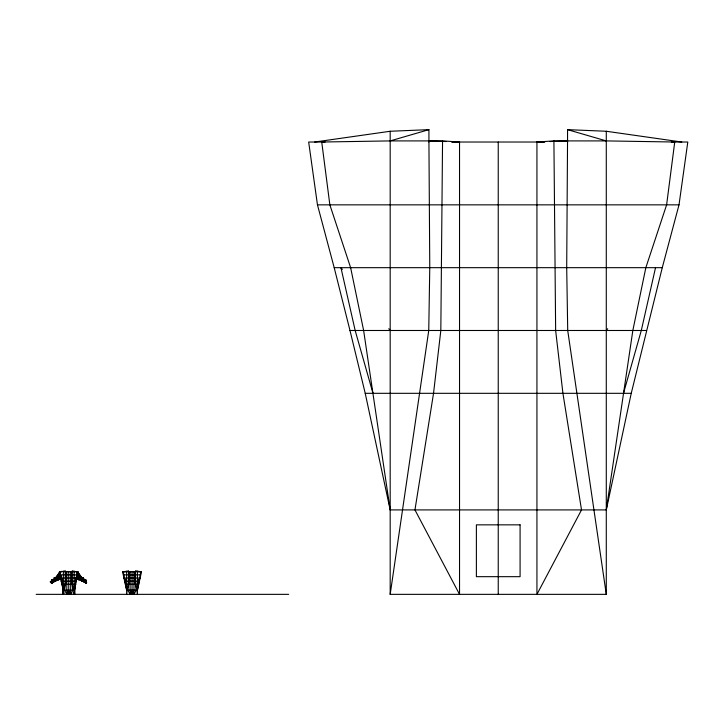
<?xml version="1.0" encoding="UTF-8"?>
<svg xmlns="http://www.w3.org/2000/svg" width="724" height="724" viewBox="0 0 724 724"><rect width="100%" height="100%" fill="white"/><g stroke="black" fill="none" stroke-linecap="round" stroke-linejoin="round"><path stroke-width="1.09" d="M129.261 571.679L129.171 581.155L127.877 590.123L130.103 594.35L130.103 571.734L123.216 571.734L126.637 590.123L137.442 590.123L141.524 571.734L138.628 571.734M442.554 140.909L440.826 330.488L433.54 393.313L414.952 509.913L459.532 594.35L459.532 142.022L442.554 140.909L390.182 140.909L321.737 142.022L329.854 204.847L350.633 267.672L363.629 330.488L390.182 509.913L606.287 509.913L631.247 393.313L662.27 267.672L679.012 204.847L687.8 142.022L671.347 142.022M137.442 590.123L140.863 571.734L134.827 571.679L134.908 581.155L136.203 590.123L133.976 594.35L133.976 571.734L135.506 571.679L135.515 581.155L137.442 594.35L137.442 571.191L135.506 571.109L135.506 571.734M550.05 141.542L567.544 140.909L566.702 267.672L567.716 330.488L606.287 594.35L390.182 594.35L390.182 131.261L428.925 129.65L428.925 142.022M77.794 574.874L74.156 590.123L63.35 590.123L62.038 584.295L62.056 579.064M75.45 579.064L75.468 584.295L74.156 590.123M75.966 578.014L75.468 584.295M53.096 581.101L51.304 581.725C56.445 579.49 47.458 580.223 54.219 579.417L54.707 578.983L53.169 579.607L52.933 580.413C47.033 583.499 56.906 578.82 51.377 582.612C56.744 579.553 48.336 585.49 52.915 581.607M80.418 580.223L82.138 580.938L77.522 579.182C76.744 577.309 79.649 571.806 76.672 572.051L77.649 571.915L83.233 579.752M57.087 580.223L55.368 580.938L59.983 579.182C60.771 577.309 57.857 571.806 60.834 572.051L59.857 571.915L54.282 579.752M59.712 574.874L61.142 581.155L76.364 581.155L75.386 581.155L77.577 571.679L70.69 571.734L70.69 594.35L72.916 590.123L71.622 581.155L71.54 571.734L72.219 571.109L77.93 571.842L77.939 573.915M54.354 579.508L54.409 577.553L55.721 579.309L56.834 579.363L55.268 578.892L54.209 577.671L55.857 579.399L55.196 581.082L56.834 579.996L51.54 583.037L56.834 579.996L55.35 578.313C53.314 576.304 55.151 579.019 54.354 579.508L51.739 580.005L53.332 580.313M606.287 509.913L632.839 330.488L645.835 267.672L666.614 204.847L674.732 142.022L606.287 140.909L553.914 140.909L536.937 142.022L536.937 594.35L581.517 509.913L562.928 393.313L555.643 330.488L553.914 140.909M62.599 589.318L62.898 587.309M390.182 594.35L428.753 330.488L429.766 267.672L428.925 140.909L446.418 141.542M78.853 580.141L79.034 579.119L77.93 579.064L82.346 580.395M79.287 577.671L79.468 576.648L78.002 574.793L76.373 575.372L78.183 577.616L81.794 579.435L81.993 578.892L79.468 576.648L78.183 577.616M80.853 577.752L81.034 576.72M79.495 576.268L79.685 575.236M78.427 578.757L77.522 579.182L77.721 578.15L77.368 578.449M86.428 582.187C79.875 578.965 91.26 584.874 84.436 581.191M655.528 267.672L641.301 330.479L623.491 393.313M85.495 580.277L85.631 579.625L82.808 578.983C84.898 575.806 80.264 579.662 83.097 577.553L83.287 579.417L85.767 580.005L84.174 580.313L86.509 581.254L84.545 581.01L86.129 582.612M78.328 576.693L78.617 575.661L77.513 576.992M138.302 584.295L139.904 578.014L137.442 581.155M55.857 579.399L55.332 581.173L51.675 583.128M86.265 582.521C80.047 578.811 92.048 587.037 82.744 580.974L82.174 581.173L81.649 579.399L82.889 577.58L83.016 578.729L81.142 578.829L80.672 579.996L85.966 583.037L84.672 581.381M76.373 575.372L77.649 571.915M81.504 580.205L81.296 580.748L80.907 580.078L81.993 578.892M59.078 578.757L59.983 579.182L61.296 575.761M85.314 579.743L83.151 579.508L82.726 579.091L83.369 577.87L82.237 578.892L81.142 578.829L81.785 579.309L80.681 579.363L81.785 579.309L82.744 577.671M84.409 581.101C85.667 582.82 86.609 580.395 86.346 581.634M61.323 576.44L60.554 578.014L76.952 578.014M84.21 582.15L84.627 581.707L85.83 583.128M54.789 579.091L54.762 577.671M60.137 571.833L54.915 578.784M53.069 581.653C52.725 582.838 48.608 583.888 52.761 581.046M51.214 581.517L51.304 581.725M61.133 575.372L59.323 577.616L55.721 579.435L55.513 578.892L59.513 574.793L60.49 574.919M325.121 142.022L308.668 142.022L317.456 204.847L334.198 267.672L349.991 330.488L606.287 330.488L607.68 328.723M53.169 579.607L51.739 579.77L54.707 578.983M64.282 593.019L62.599 594.35L62.599 585.3M78.002 574.793L78.907 574.114M52.988 581.897C50.445 584.53 52.191 580.992 53.304 582.15M55.721 579.309L56.363 578.829L54.49 578.729M84.002 579.725L85.631 579.625L82.808 578.983L84.337 579.607M84.174 580.313L84.473 579.77L85.767 580.005L84.31 580.223L85.64 580.186M84.237 580.53L86.256 581.155L86.21 581.725M86.075 582.196L84.464 581.58M85.758 582.901L84.627 581.707M85.658 583.119L84.59 581.607M52.716 581.164L51.151 582.078L51.377 582.612M59.567 573.915C57.902 569.598 64.572 572.304 66.816 571.734L66.816 594.35L64.59 590.123L65.884 581.155L65.965 571.734L65.287 571.109L59.576 571.842M52.807 580.576L51.096 581.128M53.051 581.58L51.078 582.187M52.816 580.82C44.988 583.87 57.332 578.603 51.268 582.44M390.182 140.909L428.925 129.65M63.35 571.679L65.287 571.109M126.637 571.679L128.573 571.109L128.573 571.734M55.16 580.395L59.576 579.064L58.472 579.119L58.653 580.141M84.527 581.897L85.912 582.929L80.672 579.996L81.785 580.25M314.696 142.022L390.182 131.261M122.863 571.734L128.573 571.109M561.263 141.515L567.544 140.909M71.64 571.734L72.219 571.679L72.228 581.155L74.156 594.35L74.156 571.191M134.935 571.734L135.506 571.679M59.278 572.005L61.314 571.842M133.976 571.734L134.827 571.679M55.549 577.806L56.653 577.752L56.472 576.72M536.937 142.022L544.584 141.741M451.658 142.022L544.81 142.022M317.456 204.847L679.012 204.847M334.198 267.672L662.27 267.672M606.287 330.488L646.478 330.488M349.991 330.488L365.222 393.313L631.247 393.313M65.088 571.734L72.427 571.734M125.46 571.734L122.564 571.734L126.637 590.123M128.374 571.734L135.714 571.734M59.929 571.679L60.336 574.874L77.169 574.874M123.623 574.874L140.456 574.874M123.84 578.014L140.239 578.014M138.773 581.155L139.451 581.155L124.628 581.155L125.306 581.155M62.183 581.155L61.142 581.155L63.35 590.123M61.549 584.295L75.957 584.295M125.388 584.295L138.691 584.295M36.2 594.35L288.695 594.35M84.138 579.634L85.704 579.933L84.572 580.413M53.368 579.634L51.875 579.625L53.196 580.223L51.875 580.186M451.885 141.741L459.532 142.022M126.637 571.191L126.637 594.35L128.564 581.155L128.573 571.679L130.103 571.734M567.544 142.022L567.544 129.65L606.287 131.261L681.773 142.022M76.192 571.842L78.228 572.005M428.925 140.909L435.205 141.515M128.573 571.679L129.153 571.734M65.866 571.734L65.287 571.679L65.278 581.155L63.35 594.35L63.35 571.191M137.442 571.191L141.216 571.734M55.721 580.25L56.372 580.367M84.545 581.01L86.482 581.462L84.69 580.82M567.544 129.65L606.287 140.909M135.506 571.109L137.442 571.679M72.219 571.109L74.156 571.679M55.513 578.892L56.599 580.078L56.21 580.748L56.001 580.205M84.572 581.101L86.355 582.078L84.789 581.164M81.133 580.367L82.31 581.082L81.649 579.399M54.608 577.716L55.268 578.892M55.486 578.404L54.635 578.422L54.472 577.625L54.644 579.001L54.372 578.132M52.2 579.743L52.01 580.277M53.078 581.191L51.431 582.196M51.748 582.901L52.879 581.707L51.856 583.119M58.599 574.114L59.513 574.793M59.323 577.616L58.038 576.648L58.219 577.671M73.224 593.019L74.907 594.35L74.907 587.309M60.137 578.449L59.784 578.15L59.983 579.182M342.334 269.437L340.941 267.672L355.167 330.479L372.978 393.313M388.788 328.723L390.182 330.488M126.637 581.155L124.175 578.014L125.777 584.295M82.599 578.784L77.368 571.833M82.898 577.716L83.278 578.042L83.043 577.625L82.871 578.422L82.156 578.313L82.237 578.892M77.224 576.195L78.029 577.897M76.536 576.621L77.522 579.182M59.857 571.915L60.499 573.643M62.128 581.155L60.336 574.874M365.222 393.313L390.182 509.913M57.82 575.236L58.01 576.268M74.608 587.309L74.907 589.318M62.038 584.295L61.54 578.014M606.287 131.261L606.287 594.35M498.239 142.022L498.239 594.35M132.04 571.734L132.04 594.35M68.753 571.734L68.753 594.35M520.085 524.846L476.383 524.846L476.383 576.675L520.085 576.675L520.085 524.846M69.848 590.875L67.658 590.875L67.658 593.463L69.848 593.463L69.848 590.875M133.135 590.875L130.944 590.875L130.944 593.463L133.135 593.463L133.135 590.875M60.002 576.992L58.888 575.661L60.002 576.992"/></g></svg>
